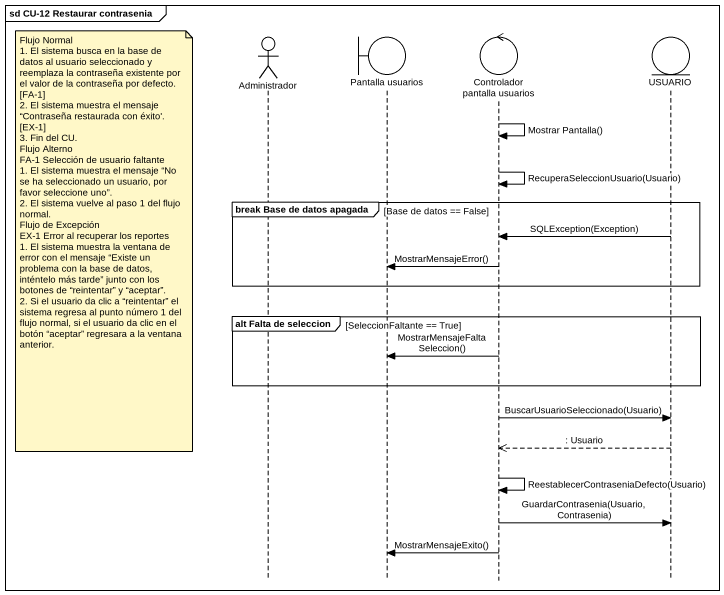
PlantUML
@startuml
mainframe sd CU-12 Restaurar contrasenia
hide footbox
actor Administrador
boundary "Pantalla usuarios" as Pantalla_usuarios
control "Controlador pantalla usuarios" as Controlador_pantalla
entity USUARIO

Controlador_pantalla -> Controlador_pantalla : Mostrar Pantalla()
Controlador_pantalla -> Controlador_pantalla : RecuperaSeleccionUsuario(Usuario)
group break Base de datos apagada [Base de datos == False]
  USUARIO -> Controlador_pantalla : SQLException(Exception)
  note left of Administrador
    Flujo Normal
    1. El sistema busca en la base de datos al usuario seleccionado y reemplaza la contraseña existente por el valor de la contraseña por defecto. [FA-1]
    2. El sistema muestra el mensaje “Contraseña restaurada con éxito'. [EX-1]
    3. Fin del CU.
    Flujo Alterno
    FA-1 Selección de usuario faltante
    1. El sistema muestra el mensaje “No se ha seleccionado un usuario, por favor seleccione uno”.
    2. El sistema vuelve al paso 1 del flujo normal.
    Flujo de Excepción
    EX-1 Error al recuperar los reportes
    1. El sistema muestra la ventana de error con el mensaje “Existe un problema con la base de datos, inténtelo más tarde” junto con los botones de “reintentar” y “aceptar”.
    2. Si el usuario da clic a “reintentar” el sistema regresa al punto número 1 del flujo normal, si el usuario da clic en el botón “aceptar” regresara a la ventana anterior.
  end note
  Controlador_pantalla -> Pantalla_usuarios : MostrarMensajeError()
end
group alt Falta de seleccion [SeleccionFaltante == True]
  Controlador_pantalla -> Pantalla_usuarios : MostrarMensajeFaltaSeleccion()
end
Controlador_pantalla -> USUARIO : BuscarUsuarioSeleccionado(Usuario)
USUARIO -->> Controlador_pantalla : : Usuario
Controlador_pantalla -> Controlador_pantalla : ReestablecerContraseniaDefecto(Usuario)
Controlador_pantalla -> USUARIO : GuardarContrasenia(Usuario, Contrasenia)
Controlador_pantalla -> Pantalla_usuarios : MostrarMensajeExito()
@enduml
